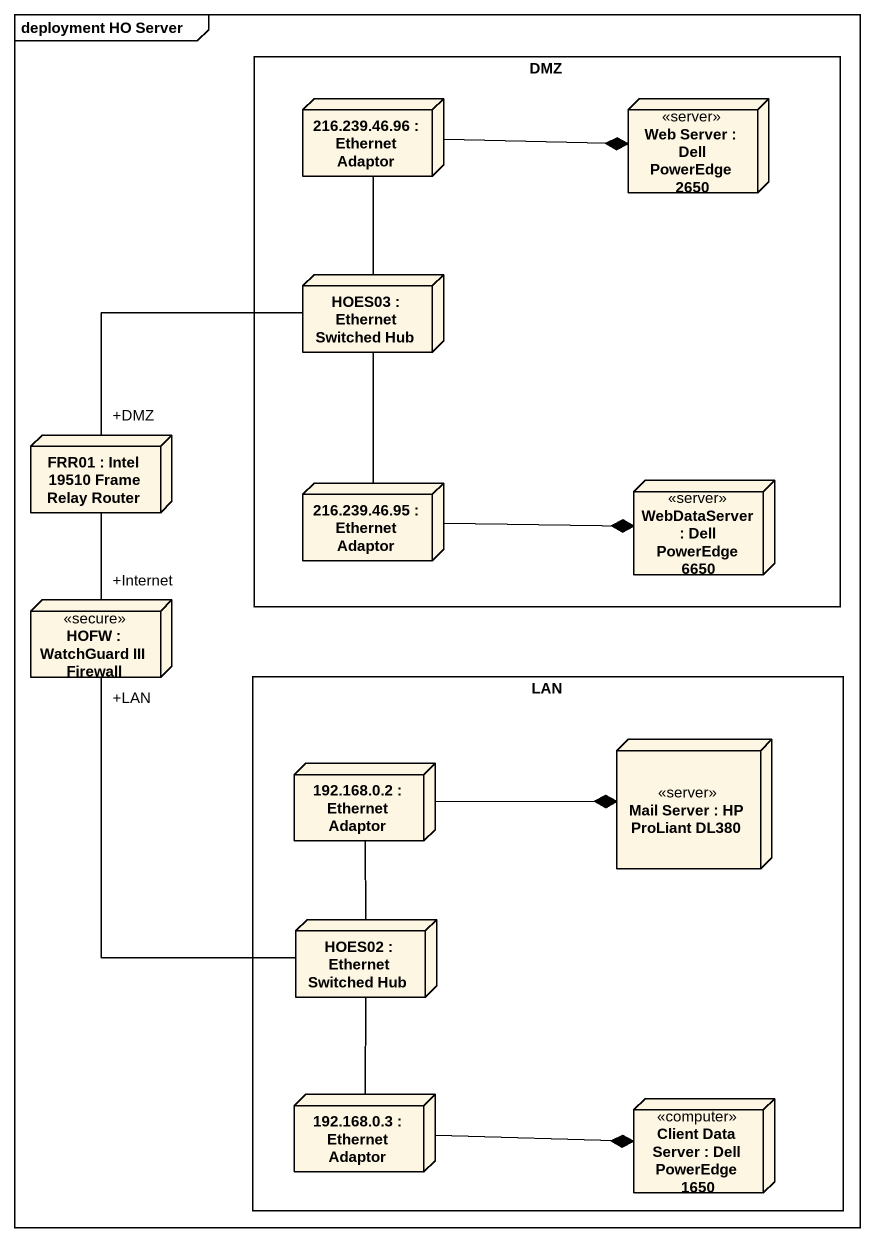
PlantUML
@startuml
mainframe deployment HO Server
rectangle DMZ {
  node "216.239.46.96 : Ethernet Adaptor" as n216_239_46_96
  node "Web Server : Dell PowerEdge 2650" as Web_Server <<server>>
  node "HOES03 : Ethernet Switched Hub" as HOES03
  node "216.239.46.95 : Ethernet Adaptor" as n216_239_46_95
  node "WebDataServer : Dell PowerEdge 6650" as WebDataServer <<server>>
}
node "FRR01 : Intel 19510 Frame Relay Router" as FRR01
node "HOFW : WatchGuard III Firewall" as HOFW <<secure>>
rectangle LAN {
  node "Mail Server : HP ProLiant DL380" as Mail_Server <<server>>
  node "192.168.0.2 : Ethernet Adaptor" as n192_168_0_2
  node "HOES02 : Ethernet Switched Hub" as HOES02
  node "192.168.0.3 : Ethernet Adaptor" as n192_168_0_3
  node "Client Data Server : Dell PowerEdge 1650" as Client_Data_Server <<computer>>
}
n216_239_46_96 -right-* Web_Server
n216_239_46_96 -- HOES03
HOES03 -- n216_239_46_95
FRR01 "+DMZ" -right- HOES03
FRR01 -- "+Internet" HOFW
n216_239_46_95 -right-* WebDataServer
HOFW "+LAN" -- HOES02
n192_168_0_2 -right-* Mail_Server
n192_168_0_2 -- HOES02
HOES02 -- n192_168_0_3
n192_168_0_3 -right-* Client_Data_Server
@enduml
